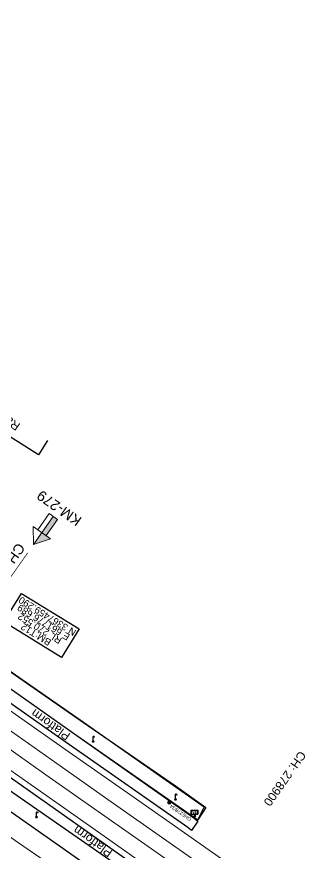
# Model space of a CAD drawing. Header units: metres. Extents: x 644418 to 1306172, y 3366650 to 6747308.
# Drawn here: x 661792.6 to 661877, y 3367398 to 3367642.8 of the extents above; entities that cross this region are included whole.
import ezdxf
from ezdxf.enums import TextEntityAlignment as Align

# ---------------------------------------------------------------- set-up
doc = ezdxf.new("R2010")
doc.units = ezdxf.units.M
doc.header["$MEASUREMENT"] = 0
doc.linetypes.add('PHANTOM2', pattern=[1.25, 0.625, -0.125, 0.125, -0.125, 0.125, -0.125])
for name, color, linetype, lineweight in [('Existing Chainage', 7, 'Continuous', 0), ('Existing IR Track', 143, 'Continuous', 0), ('KM STONE', 7, 'Continuous', 0), ('OHE MAST', 8, 'Continuous', 0), ('OHE MAST TEXT', 8, 'Continuous', 0), ('PROPOSED DFCC TOE LINE', 239, 'Continuous', 0)]:
    doc.layers.add(name, color=color, linetype=linetype, lineweight=lineweight)
for name, color, linetype in [('FOOTPATH', 251, 'Continuous'), ('GRILL', 251, 'Continuous'), ('LAMP_POST', 7, 'Continuous'), ('MATCH LINE', 7, 'Continuous'), ('NAME_BOARD', 251, 'Continuous'), ('PLATFORM', 7, 'Continuous'), ('RESIDENTIAL_BL_PUC', 251, 'Continuous'), ('STYLEREMARK', 251, 'Continuous'), ('TOPO_TEXT', 251, 'Continuous')]:
    doc.layers.add(name, color=color, linetype=linetype)
doc.styles.add('NB', font='swissbo.ttf', dxfattribs={"height": 1.5})
doc.styles.get("Standard").update_dxf_attribs({"font": 'arial.ttf'})
doc.styles.add('Style-Arial', font='arial.ttf')

# ---------------------------------------------------------------- blocks, each defined once
blk = doc.blocks.new('LP')
for points in [[(0, 0), (0, 1.5)], [(0.25, 1.35), (0.44, 1.35)]]:
    blk.add_lwpolyline(points)
for centre, radius, start, end in [((0.07, 0.99), 0.519, 57.6425, 97.3165), ((0.34, 1.33), 0.094, 11.7012, 168.0476)]:
    blk.add_arc(centre, radius, start, end)
at = {"extrusion": (0, 0, -1)}
blk.add_ellipse((0, 0.01), major_axis=(0.308, 0), ratio=0.400495, dxfattribs=at)
blk.add_ellipse((0.35, 1.36), major_axis=(0.0017, 0.0438), ratio=0.461056, start_param=1.74022, end_param=4.575836)
blk = doc.blocks.new('NB')
for p, q in [((-0.98, 0.82), (-0.98, 1.98)), ((-0.98, 1.98), (0.98, 1.98)), ((-0.98, 0.82), (0.98, 0.82)), ((-0.13, 0.82), (-0.13, 0)), ((-0.13, 0), (0.13, 0)), ((0.13, 0.82), (0.13, 0)), ((0.98, 1.98), (0.98, 0.82))]:
    blk.add_line(p, q)
at = {"style": 'NB', "width": 1.025371}
blk.add_text('NB', height=0.988, dxfattribs=at).set_placement((0, 1.4), align=Align.MIDDLE)
blk = doc.blocks.new('OHE MAST')
h = blk.add_hatch(color=256)
edge = h.paths.add_edge_path()
edge.add_arc((0, 0), 0.514, 0, 360)
at = {"const_width": 0.01, "flags": 128}
for points in [[(1.5, 3.5), (1.5, 2), (-1.5, 2), (-1.5, 3.5)], [(0, 2), (0, 0)]]:
    blk.add_lwpolyline(points, dxfattribs=at)
blk.add_circle((0, 0), 0.514)
blk = doc.blocks.new('KM POST PLAN')
at = {"extrusion": (0, 0, -1)}
h = blk.add_hatch(color=256, dxfattribs=at)
h.paths.add_polyline_path([(0, -20), (0, -8.47), (3, -8.47), (3, -20)])
h.paths.add_polyline_path([(0, -8.47), (0, 0), (6.25, -8.47), (3, -8.47)], flags=16)
at = {"flags": 128}
for points in [[(0, 0), (-6.25, -8.47), (6.25, -8.47)], [(0, 0), (0, -20)], [(0, 0), (6.25, -8.47)], [(3, -8.47), (3, -20), (-3, -20), (-3, -8.47)]]:
    blk.add_lwpolyline(points, dxfattribs=at)
at = {"style": 'Style-Arial'}
blk.add_attdef('KM-POST', text='', height=6, dxfattribs=at).set_placement((0, -26, -263.95), align=Align.MIDDLE_CENTER)

msp = doc.modelspace()

# ---------------------------------------------------------------- linework, layer by layer
at = {"layer": 'Existing IR Track', "flags": 128}
for points in [[(661501.3634, 3367642.8196), (661518.3585, 3367630.8378), (661534.8021, 3367619.3446), (661551.4922, 3367607.6784), (661567.0179, 3367596.7523), (661583.6966, 3367585.0152), (661602.1396, 3367572.0713), (661620.5984, 3367559.1162), (661641.6126, 3367544.3448), (661662.96, 3367529.3391), (661682.3105, 3367515.7197), (661703.7638, 3367500.6203), (661721.1245, 3367488.405), (661739.7317, 3367475.3126), (661755.4563, 3367464.2051), (661772.2812, 3367452.3205), (661788.7663, 3367440.7662), (661806.9876, 3367427.9949), (661824.7106, 3367415.5522), (661842.6539, 3367402.9548), (661856.1072, 3367393.5113)], [(661498.5337, 3367638.8015), (661520.3497, 3367623.482), (661531.9948, 3367615.355), (661548.3823, 3367603.9182), (661564.22, 3367592.78), (661580.5188, 3367581.3176), (661599.363, 3367568.1265), (661618.2751, 3367554.8878), (661638.835, 3367540.4013), (661659.7698, 3367525.6509), (661679.5258, 3367511.7639), (661700.5631, 3367496.9761), (661718.3425, 3367484.4549), (661736.7798, 3367471.4704), (661752.6965, 3367460.2822), (661769.3014, 3367448.6102), (661786.0069, 3367436.8511), (661804.3162, 3367423.963), (661821.915, 3367411.5839), (661840.1262, 3367398.7741), (661853.2972, 3367389.5207)], [(661512.9966, 3367622.8803), (661529.2967, 3367611.5227), (661545.5563, 3367600.1934), (661561.5411, 3367588.9718), (661577.5962, 3367577.7008), (661596.6947, 3367564.3351), (661615.8672, 3367550.9177), (661636.1925, 3367536.6496), (661656.7933, 3367522.1876), (661676.9134, 3367508.0537), (661697.5723, 3367493.541), (661715.7297, 3367480.7451), (661734.1294, 3367467.7785), (661750.0744, 3367456.5606), (661766.3782, 3367445.0901), (661783.3898, 3367433.1327), (661801.1069, 3367420.6794), (661819.3138, 3367407.8881), (661837.8507, 3367394.865)], [(661510.2832, 3367618.9724), (661526.5409, 3367607.6232), (661548.5612, 3367592.249), (661558.7777, 3367585.0516), (661590.6792, 3367562.5773), (661593.8754, 3367560.3399), (661629.0553, 3367535.7134), (661633.3888, 3367532.6719), (661669.2053, 3367507.5335), (661674.1156, 3367504.0834), (661695.9624, 3367488.7329), (661712.9363, 3367476.7774), (661747.2781, 3367452.5888), (661758.6342, 3367444.5902), (661780.5838, 3367429.1515), (661790.5248, 3367422.1593), (661816.4792, 3367403.8641), (661836.7747, 3367389.5578)]]:
    msp.add_lwpolyline(points, dxfattribs=at)
at = {"layer": 'FOOTPATH', "linetype": 'Continuous'}
msp.add_polyline3d([(661562.668, 3367611.025, 268.965), (661560.548, 3367607.766, 270.476), (661600.932, 3367579.507, 270.513), (661633.545, 3367556.452, 270.543), (661667.254, 3367532.884, 270.508), (661694.875, 3367513.303, 270.609), (661721.824, 3367494.597, 270.691), (661742.907, 3367479.431, 270.658), (661775.261, 3367456.832, 270.726), (661810.149, 3367432.169, 270.71), (661845.544, 3367407.509, 270.08), (661847.446, 3367411.166, 270.375), (661812.074, 3367435.987, 270.643), (661776.388, 3367460.812, 270.522), (661746.948, 3367481.122, 270.655), (661723.97, 3367497.63, 270.648), (661696.665, 3367516.848, 270.229), (661669.694, 3367536.527, 270.367), (661635.395, 3367560.244, 270.018)], close=True, dxfattribs=at)
at = {"layer": 'GRILL', "linetype": 'Continuous'}
for points in [[(661546.581, 3367586.609, 270.038), (661544.85, 3367582.57, 269.743), (661635.092, 3367519.336, 270.236), (661644.291, 3367512.83, 270.279), (661663.829, 3367499.159, 270.193), (661828.449, 3367383.48, 269.859), (661830.952, 3367386.839, 270.33)], [(661746.939, 3367481.128, 270.657), (661776.388, 3367460.812, 270.522), (661812.074, 3367435.987, 270.643), (661839.027, 3367417.429, 270.011), (661847.962, 3367411.104, 270.104), (661845.544, 3367407.509, 270.08)]]:
    msp.add_polyline3d(points, dxfattribs=at)
at = {"layer": 'MATCH LINE', "linetype": 'PHANTOM2', "ltscale": 15, "const_width": 0.2}
msp.add_lwpolyline([(661795.7847, 3367485.7191), (661711.8985, 3367366.38)], dxfattribs=at)
at = {"layer": 'PLATFORM', "linetype": 'Continuous'}
for points in [[(661547.643, 3367586.59, 270.335), (661548.875, 3367589.87, 270.411), (661589.208, 3367561.409, 270.335), (661627.995, 3367534.376, 270.367), (661668.294, 3367506.067, 270.53), (661700.883, 3367483.02, 270.592), (661757.821, 3367443.029, 270.607), (661789.675, 3367420.696, 270.594), (661833.384, 3367389.827, 270.574), (661831.343, 3367387.697, 270.379), (661787.898, 3367417.817, 270.594), (661756.451, 3367439.857, 270.579), (661698.783, 3367480.393, 270.497), (661666.457, 3367503.106, 270.523), (661626.113, 3367531.531, 270.343), (661586.796, 3367558.94, 270.306), (661547.643, 3367586.59, 270.335)], [(661775.261, 3367456.832, 270.726), (661810.147, 3367432.171, 270.711), (661844.414, 3367408.048, 270.634), (661845.623, 3367407.108, 270.491), (661843.759, 3367404.413, 270.473), (661842.63, 3367405.224, 270.643), (661808.025, 3367429.433, 270.689), (661773.375, 3367453.746, 270.719)]]:
    msp.add_polyline3d(points, dxfattribs=at)
at = {"layer": 'PROPOSED DFCC TOE LINE', "lineweight": 0, "flags": 128}
msp.add_lwpolyline([(661591.9452, 3367543.4172), (661597.3951, 3367539.6333), (661613.5357, 3367527.8177), (661629.7487, 3367516.1047), (661646.0655, 3367504.5391), (661662.1955, 3367492.7085), (661678.4678, 3367481.0796), (661694.8077, 3367469.5467), (661711.171, 3367458.0471), (661727.5453, 3367446.5628), (661743.9647, 3367435.1428), (661760.362, 3367423.6913), (661776.7503, 3367412.227), (661793.1173, 3367400.7326), (661809.6155, 3367389.4243)], dxfattribs=at)
at = {"layer": 'RESIDENTIAL_BL_PUC', "linetype": 'Continuous'}
msp.add_polyline3d([(661801.5981, 3367518.6701, 267.892), (661798.926, 3367514.444, 267.892), (661772.775, 3367530.979, 268.591), (661775.4471, 3367535.2051, 268.591)], dxfattribs=at)
at = {"layer": 'STYLEREMARK', "linetype": 'Continuous'}
msp.add_lwpolyline([(661788.8203, 3367465.5155), (661793.9786, 3367473.8481), (661810.8139, 3367463.4262), (661805.6556, 3367455.0936)], close=True, dxfattribs=at)

# ---------------------------------------------------------------- block references
at = {"layer": 'KM STONE'}
ref = msp.add_blockref('KM POST PLAN', (661797.5099, 3367488.1734), dxfattribs=dict(at, xscale=0.5000000000000018, yscale=0.5000000000000018, zscale=0.5000000000000018, rotation=144.895711283698))
ref.add_attrib('KM-POST', 'KM-279', dxfattribs={"layer": '0', "height": 3, "rotation": 144.895711, "style": 'Style-Arial'}).set_placement((661804.9857, 3367498.8088), align=Align.MIDDLE_CENTER)
at = {"layer": 'LAMP_POST', "linetype": 'Continuous'}
for p in [(661814.922, 3367430.434, 269.755), (661839.068, 3367413.471, 270.357), (661798.387, 3367408.248, 270.483)]:
    msp.add_blockref('LP', p, dxfattribs=at)
at = {"layer": 'NAME_BOARD', "linetype": 'Continuous'}
msp.add_blockref('NB', (661844.633, 3367408.353, 271.072), dxfattribs=at)
at = {"layer": 'OHE MAST', "color": 2, "rotation": 143.3908318566117}
msp.add_blockref('OHE MAST', (661837.251, 3367412.572), dxfattribs=at)

# ---------------------------------------------------------------- texts
at = {"layer": 'Existing Chainage', "color": 0, "linetype": 'Continuous', "lineweight": 0, "attachment_point": 6, "line_spacing_factor": 0.6, "style": 'Style-Arial'}
for s, insert, char_height, rotation in [('CH:279000', (661781.8027, 3367470.7295), 3, 234.895742), ('CH: 278900', (661865.6892, 3367411.9527), 2.5, 234.844923)]:
    msp.add_mtext(s, dxfattribs=dict(at, insert=insert, char_height=char_height, rotation=rotation))
at = {"layer": 'OHE MAST TEXT'}
msp.add_text('OHE278/34', height=1, rotation=145, dxfattribs=at).set_placement((661840.5346, 3367409.5419), align=Align.MIDDLE_CENTER)
at = {"layer": 'STYLEREMARK'}
for s, p in [('N 3367459.290', (661801.5279, 3367467.1406)), ('E 661776.689', (661800.4226, 3367465.355)), ('RL 270.552', (661799.3173, 3367463.5695)), ('BM:T12', (661798.2119, 3367461.7839))]:
    msp.add_text(s, height=2, rotation=148.240473, dxfattribs=at).set_placement(p, align=Align.MIDDLE_CENTER)
at = {"layer": 'TOPO_TEXT'}
msp.add_text('Railway Quarters', height=2.5, rotation=144.832787, dxfattribs=at).set_placement((661782.1708, 3367530.0858, 270.6063), align=Align.MIDDLE_CENTER)
for p in [(661808.5104, 3367432.6173), (661820.8623, 3367398.4019)]:
    msp.add_text('Platform', height=2.5, rotation=144.832787, dxfattribs=at).set_placement(p)

doc.saveas('drawing.dxf')
